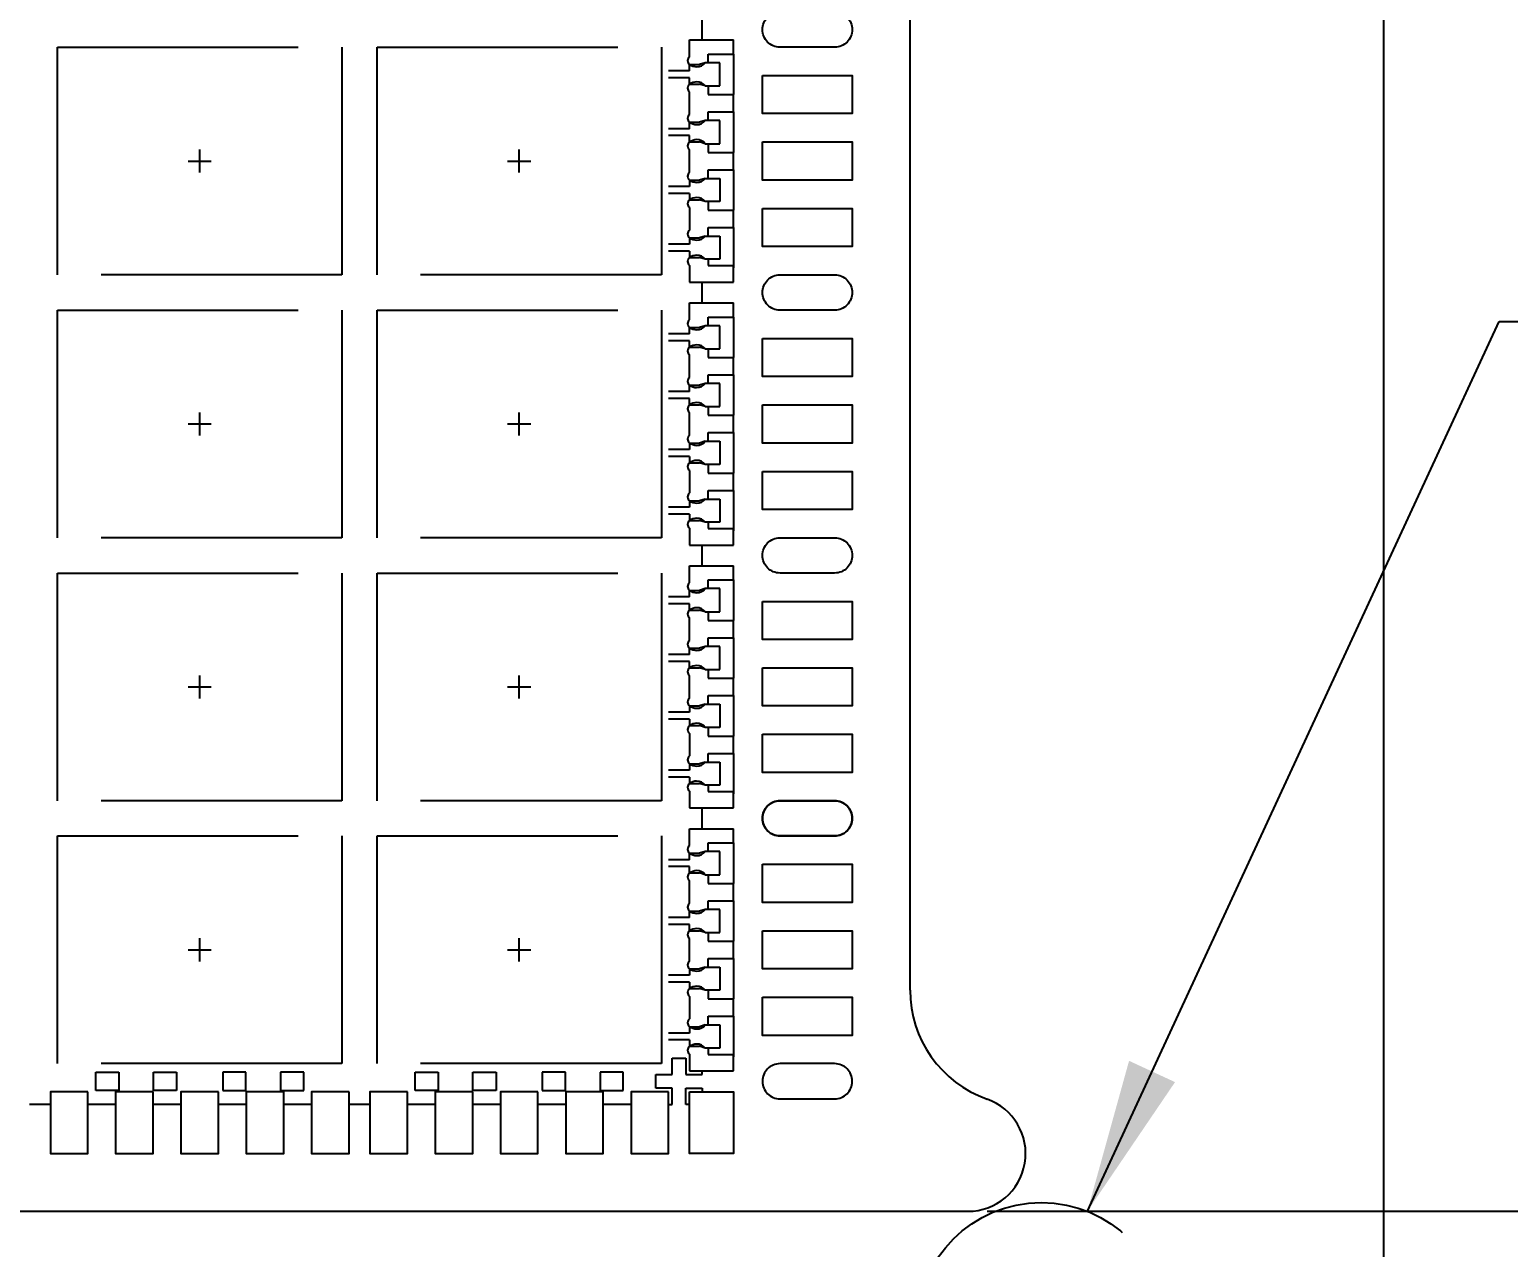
# Model space of a CAD drawing. Header units: millimetres. Extents: x 404.22 to 412.54, y 108.24 to 113.92.
# Drawn here: x 408.759 to 409.527, y 109.149 to 109.781 of the extents above; entities that cross this region are included whole.
import ezdxf

# ---------------------------------------------------------------- set-up
doc = ezdxf.new("R2010")
doc.units = ezdxf.units.MM
doc.header["$LTSCALE"] = 0.5
doc.header["$PDMODE"] = 98
for name, pattern in [('CENTER', [50.8, 31.75, -6.35, 6.35, -6.35]), ('HIDDEN', [0.375, 0.25, -0.125]), ('PHANTOM', [2.5, 1.25, -0.25, 0.25, -0.25, 0.25, -0.25])]:
    doc.linetypes.add(name, pattern=pattern)
for name, color, linetype in [('1D', 4, 'Continuous'), ('BTM', 7, 'HIDDEN'), ('CEN', 2, 'CENTER'), ('DIM', 3, 'Continuous'), ('PKG', 1, 'PHANTOM')]:
    doc.layers.add(name, color=color, linetype=linetype)
doc.styles.add('SIMPLEX', font='simplex.shx')
doc.dimstyles.new('Standard2', dxfattribs={"dimtxt": 0.06, "dimasz": 0.08, "dimexe": 0.01, "dimexo": 0.01, "dimgap": 0.027, "dimtad": 1, "dimdec": 3, "dimlfac": 16.666667, "dimrnd": 0.0005, "dimzin": 1, "dimtxsty": 'SIMPLEX', "dimcen": 0.1905, "dimclrd": 256, "dimclre": 256, "dimclrt": 256, "dimazin": 3, "dimtp": 0.03, "dimtm": 0.05, "dimtfac": 0.8, "dimtdec": 3, "dimtmove": 0, "dimatfit": 3, "dimfxl": 0.05, "dimtzin": 4, "dimlwd": -1, "dimlwe": -1})

# ---------------------------------------------------------------- blocks, each defined once
blk = doc.blocks.new('*D16')
at = {"layer": '1D', "ltscale": 0.1, "transparency": 16777216}
blk.add_line((409.34647, 108.95164), (409.96303, 108.95164), dxfattribs=at)
at = {"layer": 'Defpoints', "color": 0, "ltscale": 0.1, "transparency": 16777216}
for p in [(407.43764, 111.00964), (409.33647, 108.95164), (409.96303, 108.95164)]:
    blk.add_point(p, dxfattribs=at)
at = {"layer": '1D', "ltscale": 0.1, "transparency": 16777216, "insert": (410.1386, 108.95164), "char_height": 0.06, "attachment_point": 5, "style": 'SIMPLEX'}
blk.add_mtext('\\A1;34.300', dxfattribs=at)
blk = doc.blocks.new('*D29')
at = {"layer": 'Defpoints', "color": 0, "transparency": 16777216}
for p in [(409.24664, 112.85164), (409.24664, 109.16764), (410.62115, 109.16764)]:
    blk.add_point(p, dxfattribs=at)
at = {"layer": 'DIM', "transparency": 16777216}
for p, q in [((409.25664, 112.85164), (410.63115, 112.85164)), ((410.62115, 112.77164), (410.62115, 111.52664)), ((410.62115, 109.24764), (410.62115, 110.49264)), ((409.25664, 109.16764), (410.63115, 109.16764))]:
    blk.add_line(p, q, dxfattribs=at)
for points in [[(410.60782, 112.77164), (410.63448, 112.77164), (410.62115, 112.85164)], [(410.60782, 109.24764), (410.63448, 109.24764), (410.62115, 109.16764)]]:
    blk.add_solid(points, dxfattribs=at)
at = {"layer": 'DIM', "transparency": 16777216, "insert": (410.62115, 111.00964), "char_height": 0.06, "attachment_point": 5, "rotation": 90, "style": 'SIMPLEX'}
blk.add_mtext('\\A1;59.3X61.4(MOLD PKG)', dxfattribs=at)
blk = doc.blocks.new('*D35')
at = {"layer": '1D', "transparency": 16777216}
for p, q in [((409.35246, 109.08964), (409.64303, 109.08964)), ((409.64303, 109.08964), (409.80303, 109.05113)), ((409.80303, 109.05113), (409.96303, 109.05113))]:
    blk.add_line(p, q, dxfattribs=at)
at = {"layer": 'Defpoints', "color": 0, "transparency": 16777216}
for p in [(407.43764, 111.00964), (409.34246, 109.08964), (409.96303, 109.05113)]:
    blk.add_point(p, dxfattribs=at)
at = {"layer": '1D', "transparency": 16777216, "insert": (410.1386, 109.05113), "char_height": 0.06, "attachment_point": 5, "style": 'SIMPLEX'}
blk.add_mtext('\\A1;32.000', dxfattribs=at)
blk = doc.blocks.new('*D36')
at = {"ltscale": 0.1, "transparency": 16777216}
blk.add_line((409.34246, 109.07964), (409.34246, 108.73466), dxfattribs=at)
at = {"layer": 'Defpoints', "color": 0, "ltscale": 0.1, "transparency": 16777216}
for p in [(407.43764, 111.00964), (409.34246, 109.08964), (409.34246, 108.73466)]:
    blk.add_point(p, dxfattribs=at)
at = {"color": 1, "ltscale": 0.1, "transparency": 16777216, "insert": (409.34246, 108.5648), "char_height": 0.06, "attachment_point": 5, "rotation": 90, "style": 'SIMPLEX'}
blk.add_mtext('\\A1;{\\C256;31.747}', dxfattribs=at)
blk = doc.blocks.new('*U99')
at = {"layer": 'CEN', "ltscale": 0.005}
for p, q in [((-0.006, 0), (0.006, 0)), ((0, -0.006), (0, 0.006))]:
    blk.add_line(p, q, dxfattribs=at)
at = {"layer": 'PKG', "color": 1, "linetype": 'HIDDEN'}
blk.add_lwpolyline([(-0.0738, -0.0591), (-0.0738, 0.0591), (0.0738, 0.0591), (0.0738, -0.0591)], close=True, dxfattribs=at)
blk = doc.blocks.new('*U100')
at = {"layer": 'CEN', "color": 0, "linetype": 'ByBlock', "lineweight": -2, "transparency": 16777216}
for p in [(2.9862, 0.4095), (3.1521, 0.4095), (2.9862, 0.273), (3.1521, 0.273), (2.9862, 0.1365), (3.1521, 0.1365), (2.9862, 0), (3.1521, 0)]:
    blk.add_blockref('*U99', p, dxfattribs=at)

msp = doc.modelspace()

# ---------------------------------------------------------------- linework, layer by layer
msp.add_line((409.462459, 110.346642), (409.462459, 109.020938))
at = {"ltscale": 0.03}
for p, q in [((409.102039, 109.767061), (409.102039, 109.775742)), ((409.102039, 109.775742), (409.124989, 109.775742)), ((409.124989, 109.768392), (409.124989, 109.775742)), ((409.111789, 109.763892), (409.111789, 109.768392)), ((409.111789, 109.768392), (409.124989, 109.768392)), ((409.102039, 109.762992), (409.107289, 109.762992)), ((409.110289, 109.763892), (409.107289, 109.762992)), ((409.111789, 109.763892), (409.110289, 109.763892)), ((409.102039, 109.752792), (409.107289, 109.752792)), ((409.110289, 109.751892), (409.107289, 109.752792)), ((409.110289, 109.751892), (409.111789, 109.751892)), ((409.111789, 109.751892), (409.111789, 109.747392)), ((409.102039, 109.737061), (409.102039, 109.748723)), ((409.111789, 109.747392), (409.124989, 109.747392)), ((409.124989, 109.738392), (409.124989, 109.747392)), ((409.111789, 109.733892), (409.111789, 109.738392)), ((409.111789, 109.738392), (409.124989, 109.738392)), ((409.102039, 109.732992), (409.107289, 109.732992)), ((409.110289, 109.733892), (409.107289, 109.732992)), ((409.111789, 109.733892), (409.110289, 109.733892)), ((409.102039, 109.722792), (409.107289, 109.722792)), ((409.110289, 109.721892), (409.107289, 109.722792)), ((409.110289, 109.721892), (409.111789, 109.721892)), ((409.111789, 109.721892), (409.111789, 109.717392)), ((409.102039, 109.707061), (409.102039, 109.718723)), ((409.111789, 109.717392), (409.124989, 109.717392)), ((409.124989, 109.708392), (409.124989, 109.717392)), ((409.110289, 109.703892), (409.107289, 109.702992)), ((409.110289, 109.703892), (409.111789, 109.703892)), ((409.111789, 109.703892), (409.111789, 109.708392)), ((409.111789, 109.708392), (409.124989, 109.708392)), ((409.102039, 109.702992), (409.107289, 109.702992)), ((409.102039, 109.692792), (409.107289, 109.692792)), ((409.102039, 109.688723), (409.102039, 109.677061)), ((409.110289, 109.691892), (409.107289, 109.692792)), ((409.111789, 109.691892), (409.110289, 109.691892)), ((409.111789, 109.691892), (409.111789, 109.687392)), ((409.111789, 109.687392), (409.124989, 109.687392)), ((409.124989, 109.678392), (409.124989, 109.687392)), ((409.102039, 109.672992), (409.107289, 109.672992)), ((409.102039, 109.672992), (409.107289, 109.672992)), ((409.110289, 109.673892), (409.107289, 109.672992)), ((409.110289, 109.673892), (409.111789, 109.673892)), ((409.111789, 109.673892), (409.111789, 109.678392)), ((409.111789, 109.678392), (409.124989, 109.678392)), ((409.102039, 109.662792), (409.107289, 109.662792)), ((409.102039, 109.662792), (409.107289, 109.662792)), ((409.102039, 109.658723), (409.102039, 109.650042)), ((409.110289, 109.661892), (409.107289, 109.662792)), ((409.111789, 109.661892), (409.110289, 109.661892)), ((409.111789, 109.661892), (409.111789, 109.658592)), ((409.111789, 109.658592), (409.124989, 109.658592)), ((409.124989, 109.650042), (409.124989, 109.658592)), ((409.102039, 109.650042), (409.124989, 109.650042)), ((409.102039, 109.630561), (409.102039, 109.639242)), ((409.102039, 109.639242), (409.124989, 109.639242)), ((409.124989, 109.631892), (409.124989, 109.639242)), ((409.110289, 109.627392), (409.107289, 109.626492)), ((409.111789, 109.627392), (409.110289, 109.627392)), ((409.111789, 109.627392), (409.111789, 109.631892)), ((409.111789, 109.631892), (409.124989, 109.631892)), ((409.102039, 109.626492), (409.107289, 109.626492)), ((409.102039, 109.616292), (409.107289, 109.616292)), ((409.102039, 109.600561), (409.102039, 109.612223)), ((409.110289, 109.615392), (409.107289, 109.616292)), ((409.110289, 109.615392), (409.111789, 109.615392)), ((409.111789, 109.615392), (409.111789, 109.610892)), ((409.111789, 109.610892), (409.124989, 109.610892)), ((409.124989, 109.601892), (409.124989, 109.610892)), ((409.102039, 109.596492), (409.107289, 109.596492)), ((409.110289, 109.597392), (409.107289, 109.596492)), ((409.111789, 109.597392), (409.110289, 109.597392)), ((409.111789, 109.597392), (409.111789, 109.601892)), ((409.111789, 109.601892), (409.124989, 109.601892)), ((409.102039, 109.586292), (409.107289, 109.586292)), ((409.102039, 109.570561), (409.102039, 109.582223)), ((409.110289, 109.585392), (409.107289, 109.586292)), ((409.110289, 109.585392), (409.111789, 109.585392)), ((409.111789, 109.585392), (409.111789, 109.580892)), ((409.111789, 109.580892), (409.124989, 109.580892)), ((409.124989, 109.571892), (409.124989, 109.580892)), ((409.102039, 109.566492), (409.107289, 109.566492)), ((409.110289, 109.567392), (409.107289, 109.566492)), ((409.110289, 109.567392), (409.111789, 109.567392)), ((409.111789, 109.567392), (409.111789, 109.571892)), ((409.111789, 109.571892), (409.124989, 109.571892)), ((409.102039, 109.556292), (409.107289, 109.556292)), ((409.102039, 109.552223), (409.102039, 109.540561)), ((409.110289, 109.555392), (409.107289, 109.556292)), ((409.111789, 109.555392), (409.110289, 109.555392)), ((409.111789, 109.555392), (409.111789, 109.550892)), ((409.111789, 109.550892), (409.124989, 109.550892)), ((409.124989, 109.541892), (409.124989, 109.550892)), ((409.102039, 109.536492), (409.107289, 109.536492)), ((409.102039, 109.536492), (409.107289, 109.536492)), ((409.110289, 109.537392), (409.107289, 109.536492)), ((409.110289, 109.537392), (409.111789, 109.537392)), ((409.111789, 109.537392), (409.111789, 109.541892)), ((409.111789, 109.541892), (409.124989, 109.541892)), ((409.102039, 109.526292), (409.107289, 109.526292)), ((409.102039, 109.526292), (409.107289, 109.526292)), ((409.102039, 109.522223), (409.102039, 109.513542)), ((409.110289, 109.525392), (409.107289, 109.526292)), ((409.111789, 109.525392), (409.110289, 109.525392)), ((409.111789, 109.525392), (409.111789, 109.522092)), ((409.111789, 109.522092), (409.124989, 109.522092)), ((409.124989, 109.513542), (409.124989, 109.522092)), ((409.102039, 109.513542), (409.124989, 109.513542)), ((409.102039, 109.494061), (409.102039, 109.502742)), ((409.102039, 109.502742), (409.124989, 109.502742)), ((409.124989, 109.495392), (409.124989, 109.502742)), ((409.102039, 109.489992), (409.107289, 109.489992)), ((409.110289, 109.490892), (409.107289, 109.489992)), ((409.111789, 109.490892), (409.110289, 109.490892)), ((409.111789, 109.490892), (409.111789, 109.495392)), ((409.111789, 109.495392), (409.124989, 109.495392)), ((409.102039, 109.479792), (409.107289, 109.479792)), ((409.102039, 109.464061), (409.102039, 109.475723)), ((409.110289, 109.478892), (409.107289, 109.479792)), ((409.110289, 109.478892), (409.111789, 109.478892)), ((409.111789, 109.478892), (409.111789, 109.474392)), ((409.111789, 109.474392), (409.124989, 109.474392)), ((409.124989, 109.465392), (409.124989, 109.474392)), ((409.102039, 109.459992), (409.107289, 109.459992)), ((409.110289, 109.460892), (409.107289, 109.459992)), ((409.111789, 109.460892), (409.110289, 109.460892)), ((409.111789, 109.460892), (409.111789, 109.465392)), ((409.111789, 109.465392), (409.124989, 109.465392)), ((409.102039, 109.449792), (409.107289, 109.449792)), ((409.102039, 109.434061), (409.102039, 109.445723)), ((409.110289, 109.448892), (409.107289, 109.449792)), ((409.110289, 109.448892), (409.111789, 109.448892)), ((409.111789, 109.448892), (409.111789, 109.444392)), ((409.111789, 109.444392), (409.124989, 109.444392)), ((409.124989, 109.435392), (409.124989, 109.444392)), ((409.111789, 109.430892), (409.111789, 109.435392)), ((409.111789, 109.435392), (409.124989, 109.435392)), ((409.102039, 109.429992), (409.107289, 109.429992)), ((409.110289, 109.430892), (409.107289, 109.429992)), ((409.110289, 109.430892), (409.111789, 109.430892)), ((409.102039, 109.419792), (409.107289, 109.419792)), ((409.110289, 109.418892), (409.107289, 109.419792)), ((409.102039, 109.415723), (409.102039, 109.404061)), ((409.111789, 109.418892), (409.110289, 109.418892)), ((409.111789, 109.418892), (409.111789, 109.414392)), ((409.111789, 109.414392), (409.124989, 109.414392)), ((409.124989, 109.405392), (409.124989, 109.414392)), ((409.111789, 109.400892), (409.111789, 109.405392)), ((409.111789, 109.405392), (409.124989, 109.405392)), ((409.102039, 109.399992), (409.107289, 109.399992)), ((409.102039, 109.399992), (409.107289, 109.399992)), ((409.110289, 109.400892), (409.107289, 109.399992)), ((409.110289, 109.400892), (409.111789, 109.400892)), ((409.102039, 109.389792), (409.107289, 109.389792)), ((409.102039, 109.389792), (409.107289, 109.389792)), ((409.110289, 109.388892), (409.107289, 109.389792)), ((409.111789, 109.388892), (409.110289, 109.388892)), ((409.111789, 109.388892), (409.111789, 109.385592)), ((409.102039, 109.385723), (409.102039, 109.377042)), ((409.111789, 109.385592), (409.124989, 109.385592)), ((409.124989, 109.377042), (409.124989, 109.385592)), ((409.102039, 109.377042), (409.124989, 109.377042)), ((409.102039, 109.357561), (409.102039, 109.366242)), ((409.102039, 109.366242), (409.124989, 109.366242)), ((409.124989, 109.358892), (409.124989, 109.366242)), ((409.111789, 109.354392), (409.111789, 109.358892)), ((409.111789, 109.358892), (409.124989, 109.358892)), ((409.102039, 109.353492), (409.107289, 109.353492)), ((409.110289, 109.354392), (409.107289, 109.353492)), ((409.111789, 109.354392), (409.110289, 109.354392)), ((409.102039, 109.343292), (409.107289, 109.343292)), ((409.110289, 109.342392), (409.107289, 109.343292)), ((409.102039, 109.327561), (409.102039, 109.339223)), ((409.110289, 109.342392), (409.111789, 109.342392)), ((409.111789, 109.342392), (409.111789, 109.337892)), ((409.111789, 109.337892), (409.124989, 109.337892)), ((409.124989, 109.328892), (409.124989, 109.337892)), ((409.111789, 109.324392), (409.111789, 109.328892)), ((409.111789, 109.328892), (409.124989, 109.328892)), ((409.102039, 109.323492), (409.107289, 109.323492)), ((409.110289, 109.324392), (409.107289, 109.323492)), ((409.111789, 109.324392), (409.110289, 109.324392)), ((409.102039, 109.313292), (409.107289, 109.313292)), ((409.110289, 109.312392), (409.107289, 109.313292)), ((409.110289, 109.312392), (409.111789, 109.312392)), ((409.111789, 109.312392), (409.111789, 109.307892)), ((409.102039, 109.297561), (409.102039, 109.309223)), ((409.111789, 109.307892), (409.124989, 109.307892)), ((409.124989, 109.298892), (409.124989, 109.307892)), ((409.111789, 109.294392), (409.111789, 109.298892)), ((409.111789, 109.298892), (409.124989, 109.298892)), ((409.102039, 109.293492), (409.107289, 109.293492)), ((409.110289, 109.294392), (409.107289, 109.293492)), ((409.110289, 109.294392), (409.111789, 109.294392)), ((409.102039, 109.283292), (409.107289, 109.283292)), ((409.110289, 109.282392), (409.107289, 109.283292)), ((409.111789, 109.282392), (409.110289, 109.282392)), ((409.111789, 109.282392), (409.111789, 109.277892)), ((409.102039, 109.279223), (409.102039, 109.267561)), ((409.111789, 109.277892), (409.124989, 109.277892)), ((409.124989, 109.268892), (409.124989, 109.277892)), ((409.111789, 109.264392), (409.111789, 109.268892)), ((409.111789, 109.268892), (409.124989, 109.268892)), ((409.102039, 109.263492), (409.107289, 109.263492)), ((409.102039, 109.263492), (409.107289, 109.263492)), ((409.110289, 109.264392), (409.107289, 109.263492)), ((409.110289, 109.264392), (409.111789, 109.264392)), ((409.102039, 109.253292), (409.107289, 109.253292)), ((409.102039, 109.253292), (409.107289, 109.253292)), ((409.110289, 109.252392), (409.107289, 109.253292)), ((409.111789, 109.252392), (409.110289, 109.252392)), ((409.111789, 109.252392), (409.111789, 109.249092)), ((409.102039, 109.249223), (409.102039, 109.240542)), ((409.111789, 109.249092), (409.124989, 109.249092)), ((409.124989, 109.240542), (409.124989, 109.249092)), ((409.102039, 109.240542), (409.124989, 109.240542))]:
    msp.add_line(p, q, dxfattribs=at)
for points in [[(409.149139, 109.790292), (409.177489, 109.790292, -0.4142136), (409.186639, 109.781142), (409.186639, 109.781142, -0.4142136), (409.177489, 109.771992), (409.149139, 109.771992, -0.4142136), (409.139989, 109.781142), (409.139989, 109.781142, -0.4142136)], [(409.149139, 109.653792), (409.177489, 109.653792, -0.4142136), (409.186639, 109.644642), (409.186639, 109.644642, -0.4142136), (409.177489, 109.635492), (409.149139, 109.635492, -0.4142136), (409.139989, 109.644642), (409.139989, 109.644642, -0.4142136)], [(409.149139, 109.517292), (409.177489, 109.517292, -0.4142136), (409.186639, 109.508142), (409.186639, 109.508142, -0.4142136), (409.177489, 109.498992), (409.149139, 109.498992, -0.4142136), (409.139989, 109.508142), (409.139989, 109.508142, -0.4142136)], [(409.149139, 109.380792), (409.177489, 109.380792, -0.4142136), (409.186639, 109.371642), (409.186639, 109.371642, -0.4142136), (409.177489, 109.362492), (409.149139, 109.362492, -0.4142136), (409.139989, 109.371642), (409.139989, 109.371642, -0.4142136)], [(409.149139, 109.362492), (409.177489, 109.362492, 0.4142136), (409.186639, 109.371642), (409.186639, 109.371642, 0.4142136), (409.177489, 109.380792), (409.149139, 109.380792, 0.4142136), (409.139989, 109.371642), (409.139989, 109.371642, 0.4142136)], [(409.149139, 109.225992), (409.177489, 109.225992, 0.4142136), (409.186639, 109.235142), (409.186639, 109.235142, 0.4142136), (409.177489, 109.244292), (409.149139, 109.244292, 0.4142136), (409.139989, 109.235142), (409.139989, 109.235142, 0.4142136)]]:
    msp.add_lwpolyline(points, format="xyb", close=True, dxfattribs=at)
for points in [[(409.139989, 109.757292), (409.186639, 109.757292), (409.186639, 109.737492), (409.139989, 109.737492)], [(409.139989, 109.722792), (409.186639, 109.722792), (409.186639, 109.702992), (409.139989, 109.702992)], [(409.139989, 109.688292), (409.186639, 109.688292), (409.186639, 109.668492), (409.139989, 109.668492)], [(409.139989, 109.620792), (409.186639, 109.620792), (409.186639, 109.600992), (409.139989, 109.600992)], [(409.139989, 109.586292), (409.186639, 109.586292), (409.186639, 109.566492), (409.139989, 109.566492)], [(409.139989, 109.551792), (409.186639, 109.551792), (409.186639, 109.531992), (409.139989, 109.531992)], [(409.139989, 109.484292), (409.186639, 109.484292), (409.186639, 109.464492), (409.139989, 109.464492)], [(409.139989, 109.449792), (409.186639, 109.449792), (409.186639, 109.429992), (409.139989, 109.429992)], [(409.139989, 109.415292), (409.186639, 109.415292), (409.186639, 109.395492), (409.139989, 109.395492)], [(409.139989, 109.347792), (409.186639, 109.347792), (409.186639, 109.327992), (409.139989, 109.327992)], [(409.139989, 109.313292), (409.186639, 109.313292), (409.186639, 109.293492), (409.139989, 109.293492)], [(409.139989, 109.278792), (409.186639, 109.278792), (409.186639, 109.258992), (409.139989, 109.258992)], [(408.789739, 109.229742), (408.770239, 109.229742), (408.770239, 109.197642), (408.789739, 109.197642)], [(408.823639, 109.229742), (408.804139, 109.229742), (408.804139, 109.197642), (408.823639, 109.197642)], [(408.857539, 109.229742), (408.838039, 109.229742), (408.838039, 109.197642), (408.857539, 109.197642)], [(408.891439, 109.229742), (408.871939, 109.229742), (408.871939, 109.197642), (408.891439, 109.197642)], [(408.925339, 109.229742), (408.905839, 109.229742), (408.905839, 109.197642), (408.925339, 109.197642)], [(408.955639, 109.229742), (408.936139, 109.229742), (408.936139, 109.197642), (408.955639, 109.197642)], [(408.989539, 109.229742), (408.970039, 109.229742), (408.970039, 109.197642), (408.989539, 109.197642)], [(409.023439, 109.229742), (409.003939, 109.229742), (409.003939, 109.197642), (409.023439, 109.197642)], [(409.057339, 109.229742), (409.037839, 109.229742), (409.037839, 109.197642), (409.057339, 109.197642)], [(409.091239, 109.229742), (409.071739, 109.229742), (409.071739, 109.197642), (409.091239, 109.197642)], [(409.102039, 109.229742), (409.124989, 109.229742), (409.124989, 109.197642), (409.102039, 109.197642)]]:
    msp.add_lwpolyline(points, close=True, dxfattribs=at)
for centre, radius, start, end in [((409.103888, 109.765027), 0.00275, 132.275937, 227.724063), ((409.1062, 109.769536), 0.007754, 237.548187, 266.96247), ((409.105814, 109.76761), 0.005818, 269.752882, 320.280905), ((409.103888, 109.750758), 0.00275, 132.275937, 227.724063), ((409.1062, 109.746249), 0.007754, 93.03753, 122.451813), ((409.105814, 109.748175), 0.005818, 39.719095, 90.247118), ((409.103888, 109.735027), 0.00275, 132.275937, 227.724063), ((409.1062, 109.739536), 0.007754, 237.548187, 266.96247), ((409.105814, 109.73761), 0.005818, 269.752882, 320.280905), ((409.103888, 109.720758), 0.00275, 132.275937, 227.724063), ((409.1062, 109.716249), 0.007754, 93.03753, 122.451813), ((409.105814, 109.718175), 0.005818, 39.719095, 90.247118), ((409.103888, 109.705027), 0.00275, 132.275937, 227.724063), ((409.105814, 109.70761), 0.005818, 269.752882, 320.280905), ((409.1062, 109.709536), 0.007754, 237.548187, 266.96247), ((409.103888, 109.690758), 0.00275, 132.275937, 227.724063), ((409.1062, 109.686249), 0.007754, 93.03753, 122.451813), ((409.105814, 109.688175), 0.005818, 39.719095, 90.247118), ((409.103888, 109.675027), 0.00275, 132.275937, 227.724063), ((409.1062, 109.679536), 0.007754, 237.548187, 266.96247), ((409.105814, 109.67761), 0.005818, 269.752882, 320.280905), ((409.103888, 109.660758), 0.00275, 132.275937, 227.724063), ((409.1062, 109.656249), 0.007754, 93.03753, 122.451813), ((409.105814, 109.658175), 0.005818, 39.719095, 90.247118), ((409.103888, 109.628527), 0.00275, 132.275937, 227.724063), ((409.105814, 109.63111), 0.005818, 269.752882, 320.280905), ((409.1062, 109.633036), 0.007754, 237.548187, 266.96247), ((409.103888, 109.614258), 0.00275, 132.275937, 227.724063), ((409.1062, 109.609749), 0.007754, 93.03753, 122.451813), ((409.105814, 109.611675), 0.005818, 39.719095, 90.247118), ((409.103888, 109.598527), 0.00275, 132.275937, 227.724063), ((409.1062, 109.603036), 0.007754, 237.548187, 266.96247), ((409.105814, 109.60111), 0.005818, 269.752882, 320.280905), ((409.103888, 109.584258), 0.00275, 132.275937, 227.724063), ((409.1062, 109.579749), 0.007754, 93.03753, 122.451813), ((409.105814, 109.581675), 0.005818, 39.719095, 90.247118), ((409.103888, 109.568527), 0.00275, 132.275937, 227.724063), ((409.1062, 109.573036), 0.007754, 237.548187, 266.96247), ((409.105814, 109.57111), 0.005818, 269.752882, 320.280905), ((409.103888, 109.554258), 0.00275, 132.275937, 227.724063), ((409.1062, 109.549749), 0.007754, 93.03753, 122.451813), ((409.105814, 109.551675), 0.005818, 39.719095, 90.247118), ((409.103888, 109.538527), 0.00275, 132.275937, 227.724063), ((409.1062, 109.543036), 0.007754, 237.548187, 266.96247), ((409.105814, 109.54111), 0.005818, 269.752882, 320.280905), ((409.1062, 109.519749), 0.007754, 93.03753, 122.451813), ((409.105814, 109.521675), 0.005818, 39.719095, 90.247118), ((409.103888, 109.524258), 0.00275, 132.275937, 227.724063), ((409.103888, 109.492027), 0.00275, 132.275937, 227.724063), ((409.1062, 109.496536), 0.007754, 237.548187, 266.96247), ((409.105814, 109.49461), 0.005818, 269.752882, 320.280905), ((409.1062, 109.473249), 0.007754, 93.03753, 122.451813), ((409.105814, 109.475175), 0.005818, 39.719095, 90.247118), ((409.103888, 109.477758), 0.00275, 132.275937, 227.724063), ((409.103888, 109.462027), 0.00275, 132.275937, 227.724063), ((409.1062, 109.466536), 0.007754, 237.548187, 266.96247), ((409.105814, 109.46461), 0.005818, 269.752882, 320.280905), ((409.1062, 109.443249), 0.007754, 93.03753, 122.451813), ((409.105814, 109.445175), 0.005818, 39.719095, 90.247118), ((409.103888, 109.447758), 0.00275, 132.275937, 227.724063), ((409.103888, 109.432027), 0.00275, 132.275937, 227.724063), ((409.1062, 109.436536), 0.007754, 237.548187, 266.96247), ((409.105814, 109.43461), 0.005818, 269.752882, 320.280905), ((409.103888, 109.417758), 0.00275, 132.275937, 227.724063), ((409.1062, 109.413249), 0.007754, 93.03753, 122.451813), ((409.105814, 109.415175), 0.005818, 39.719095, 90.247118), ((409.103888, 109.402027), 0.00275, 132.275937, 227.724063), ((409.1062, 109.406536), 0.007754, 237.548187, 266.96247), ((409.105814, 109.40461), 0.005818, 269.752882, 320.280905), ((409.103888, 109.387758), 0.00275, 132.275937, 227.724063), ((409.1062, 109.383249), 0.007754, 93.03753, 122.451813), ((409.105814, 109.385175), 0.005818, 39.719095, 90.247118), ((409.103888, 109.355527), 0.00275, 132.275937, 227.724063), ((409.1062, 109.360036), 0.007754, 237.548187, 266.96247), ((409.105814, 109.35811), 0.005818, 269.752882, 320.280905), ((409.103888, 109.341258), 0.00275, 132.275937, 227.724063), ((409.1062, 109.336749), 0.007754, 93.03753, 122.451813), ((409.105814, 109.338675), 0.005818, 39.719095, 90.247118), ((409.103888, 109.325527), 0.00275, 132.275937, 227.724063), ((409.1062, 109.330036), 0.007754, 237.548187, 266.96247), ((409.105814, 109.32811), 0.005818, 269.752882, 320.280905), ((409.103888, 109.311258), 0.00275, 132.275937, 227.724063), ((409.1062, 109.306749), 0.007754, 93.03753, 122.451813), ((409.105814, 109.308675), 0.005818, 39.719095, 90.247118), ((409.103888, 109.295527), 0.00275, 132.275937, 227.724063), ((409.1062, 109.300036), 0.007754, 237.548187, 266.96247), ((409.105814, 109.29811), 0.005818, 269.752882, 320.280905), ((409.103888, 109.281258), 0.00275, 132.275937, 227.724063), ((409.1062, 109.276749), 0.007754, 93.03753, 122.451813), ((409.105814, 109.278675), 0.005818, 39.719095, 90.247118), ((409.103888, 109.265527), 0.00275, 132.275937, 227.724063), ((409.1062, 109.270036), 0.007754, 237.548187, 266.96247), ((409.105814, 109.26811), 0.005818, 269.752882, 320.280905), ((409.103888, 109.251258), 0.00275, 132.275937, 227.724063), ((409.1062, 109.246749), 0.007754, 93.03753, 122.451813), ((409.105814, 109.248675), 0.005818, 39.719095, 90.247118)]:
    msp.add_arc(centre, radius, start, end, dxfattribs=at)
at = {"layer": '1D', "linetype": 'CENTER'}
msp.add_line((409.216639, 109.282495), (409.216639, 110.018789), dxfattribs=at)
at = {"layer": '1D'}
msp.add_line((405.628639, 109.167642), (409.246639, 109.167642), dxfattribs=at)
at = {"layer": '1D', "linetype": 'HIDDEN'}
msp.add_circle((409.284804, 109.107642), 0.064581, dxfattribs=at)
at = {"layer": '1D', "color": 4}
for centre, radius, start, end in [((409.276639, 109.282495), 0.06, 180, 250.528779), ((409.246639, 109.197642), 0.03, 270, 70.528779)]:
    msp.add_arc(centre, radius, start, end, dxfattribs=at)
at = {"layer": 'BTM', "ltscale": 0.03}
for p, q in [((409.108639, 109.775742), (409.108639, 109.786542)), ((409.124989, 109.768392), (409.124989, 109.747392)), ((409.102039, 109.759692), (409.091239, 109.759692)), ((409.102039, 109.759692), (409.102039, 109.762992)), ((409.102039, 109.756092), (409.091239, 109.756092)), ((409.102039, 109.752792), (409.102039, 109.756092)), ((409.124989, 109.738392), (409.124989, 109.717392)), ((409.102039, 109.729692), (409.091239, 109.729692)), ((409.102039, 109.729692), (409.102039, 109.732992)), ((409.102039, 109.726092), (409.091239, 109.726092)), ((409.102039, 109.722792), (409.102039, 109.726092)), ((409.124989, 109.708392), (409.124989, 109.687392)), ((409.102039, 109.699692), (409.091239, 109.699692)), ((409.102039, 109.696092), (409.091239, 109.696092)), ((409.102039, 109.702992), (409.102039, 109.699692)), ((409.102039, 109.696092), (409.102039, 109.692792)), ((409.102039, 109.672992), (409.102039, 109.669692)), ((409.124989, 109.678392), (409.124989, 109.657392)), ((409.102039, 109.669692), (409.091239, 109.669692)), ((409.102039, 109.666092), (409.091239, 109.666092)), ((409.102039, 109.666092), (409.102039, 109.662792)), ((409.108639, 109.639242), (409.108639, 109.650042)), ((409.124989, 109.631892), (409.124989, 109.610892)), ((409.102039, 109.623192), (409.091239, 109.623192)), ((409.102039, 109.619592), (409.091239, 109.619592)), ((409.102039, 109.623192), (409.102039, 109.626492)), ((409.102039, 109.616292), (409.102039, 109.619592)), ((409.102039, 109.593192), (409.102039, 109.596492)), ((409.124989, 109.601892), (409.124989, 109.580892)), ((409.102039, 109.593192), (409.091239, 109.593192)), ((409.102039, 109.589592), (409.091239, 109.589592)), ((409.102039, 109.586292), (409.102039, 109.589592)), ((409.102039, 109.566492), (409.102039, 109.563192)), ((409.124989, 109.571892), (409.124989, 109.550892)), ((409.102039, 109.563192), (409.091239, 109.563192)), ((409.102039, 109.559592), (409.091239, 109.559592)), ((409.102039, 109.559592), (409.102039, 109.556292)), ((409.102039, 109.536492), (409.102039, 109.533192)), ((409.124989, 109.541892), (409.124989, 109.520892)), ((409.102039, 109.533192), (409.091239, 109.533192)), ((409.102039, 109.529592), (409.091239, 109.529592)), ((409.102039, 109.529592), (409.102039, 109.526292)), ((409.108639, 109.502742), (409.108639, 109.513542)), ((409.102039, 109.486692), (409.102039, 109.489992)), ((409.124989, 109.495392), (409.124989, 109.474392)), ((409.102039, 109.486692), (409.091239, 109.486692)), ((409.102039, 109.483092), (409.091239, 109.483092)), ((409.102039, 109.479792), (409.102039, 109.483092)), ((409.102039, 109.456692), (409.102039, 109.459992)), ((409.124989, 109.465392), (409.124989, 109.444392)), ((409.102039, 109.456692), (409.091239, 109.456692)), ((409.102039, 109.453092), (409.091239, 109.453092)), ((409.102039, 109.449792), (409.102039, 109.453092)), ((409.124989, 109.435392), (409.124989, 109.414392)), ((409.102039, 109.429992), (409.102039, 109.426692)), ((409.102039, 109.426692), (409.091239, 109.426692)), ((409.102039, 109.423092), (409.091239, 109.423092)), ((409.102039, 109.423092), (409.102039, 109.419792)), ((409.124989, 109.405392), (409.124989, 109.384392)), ((409.102039, 109.396692), (409.091239, 109.396692)), ((409.102039, 109.399992), (409.102039, 109.396692)), ((409.102039, 109.393092), (409.091239, 109.393092)), ((409.102039, 109.393092), (409.102039, 109.389792)), ((409.108639, 109.366242), (409.108639, 109.377042)), ((409.124989, 109.358892), (409.124989, 109.337892)), ((409.102039, 109.350192), (409.102039, 109.353492)), ((409.102039, 109.350192), (409.091239, 109.350192)), ((409.102039, 109.346592), (409.091239, 109.346592)), ((409.102039, 109.343292), (409.102039, 109.346592)), ((409.124989, 109.328892), (409.124989, 109.307892)), ((409.102039, 109.320192), (409.091239, 109.320192)), ((409.102039, 109.320192), (409.102039, 109.323492)), ((409.102039, 109.316592), (409.091239, 109.316592)), ((409.102039, 109.313292), (409.102039, 109.316592)), ((409.124989, 109.298892), (409.124989, 109.277892)), ((409.102039, 109.290192), (409.091239, 109.290192)), ((409.102039, 109.293492), (409.102039, 109.290192)), ((409.102039, 109.286592), (409.091239, 109.286592)), ((409.102039, 109.286592), (409.102039, 109.283292)), ((409.124989, 109.268892), (409.124989, 109.247892)), ((409.102039, 109.260192), (409.091239, 109.260192)), ((409.102039, 109.263492), (409.102039, 109.260192)), ((409.102039, 109.256592), (409.091239, 109.256592)), ((409.102039, 109.256592), (409.102039, 109.253292)), ((408.770239, 109.223142), (408.759439, 109.223142)), ((408.804139, 109.223142), (408.789739, 109.223142)), ((408.838039, 109.223142), (408.823639, 109.223142)), ((408.871939, 109.223142), (408.857539, 109.223142)), ((408.905839, 109.223142), (408.891439, 109.223142)), ((408.936139, 109.223142), (408.925339, 109.223142)), ((408.970039, 109.223142), (408.955639, 109.223142)), ((409.003939, 109.223142), (408.989539, 109.223142)), ((409.037839, 109.223142), (409.023439, 109.223142)), ((409.071739, 109.223142), (409.057339, 109.223142))]:
    msp.add_line(p, q, dxfattribs=at)
for points in [[(409.111789, 109.751892), (409.117789, 109.751892), (409.117789, 109.763892), (409.111789, 109.763892)], [(409.111789, 109.721892), (409.117789, 109.721892), (409.117789, 109.733892), (409.111789, 109.733892)], [(409.111789, 109.703892), (409.117789, 109.703892), (409.117789, 109.691892), (409.111789, 109.691892)], [(409.111789, 109.673892), (409.117789, 109.673892), (409.117789, 109.661892), (409.111789, 109.661892), (409.111789, 109.661892)], [(409.111789, 109.615392), (409.117789, 109.615392), (409.117789, 109.627392), (409.111789, 109.627392)], [(409.111789, 109.585392), (409.117789, 109.585392), (409.117789, 109.597392), (409.111789, 109.597392)], [(409.111789, 109.567392), (409.117789, 109.567392), (409.117789, 109.555392), (409.111789, 109.555392)], [(409.111789, 109.537392), (409.117789, 109.537392), (409.117789, 109.525392), (409.111789, 109.525392), (409.111789, 109.525392)], [(409.111789, 109.478892), (409.117789, 109.478892), (409.117789, 109.490892), (409.111789, 109.490892)], [(409.111789, 109.448892), (409.117789, 109.448892), (409.117789, 109.460892), (409.111789, 109.460892)], [(409.111789, 109.430892), (409.117789, 109.430892), (409.117789, 109.418892), (409.111789, 109.418892)], [(409.111789, 109.400892), (409.117789, 109.400892), (409.117789, 109.388892), (409.111789, 109.388892), (409.111789, 109.388892)], [(409.111789, 109.342392), (409.117789, 109.342392), (409.117789, 109.354392), (409.111789, 109.354392)], [(409.111789, 109.312392), (409.117789, 109.312392), (409.117789, 109.324392), (409.111789, 109.324392)], [(409.111789, 109.294392), (409.117789, 109.294392), (409.117789, 109.282392), (409.111789, 109.282392)], [(409.111789, 109.264392), (409.117789, 109.264392), (409.117789, 109.252392), (409.111789, 109.252392), (409.111789, 109.252392)], [(409.091239, 109.223142), (409.093039, 109.223142), (409.093039, 109.231542), (409.084639, 109.231542), (409.084639, 109.238742), (409.093039, 109.238742), (409.093039, 109.247142), (409.100239, 109.247142), (409.100239, 109.238742), (409.108639, 109.238742), (409.108639, 109.240542)], [(409.102039, 109.223142), (409.100239, 109.223142), (409.100239, 109.231542), (409.108639, 109.231542), (409.108639, 109.229742)]]:
    msp.add_lwpolyline(points, dxfattribs=at)
for points in [[(408.793789, 109.230342), (408.793789, 109.239942), (408.805789, 109.239942), (408.805789, 109.230342)], [(408.823789, 109.230342), (408.823789, 109.239942), (408.835789, 109.239942), (408.835789, 109.230342)], [(408.871789, 109.230342), (408.871789, 109.239942), (408.859789, 109.239942), (408.859789, 109.230342)], [(408.901789, 109.230342), (408.901789, 109.239942), (408.889789, 109.239942), (408.889789, 109.230342)], [(408.959689, 109.230342), (408.959689, 109.239942), (408.971689, 109.239942), (408.971689, 109.230342)], [(408.989689, 109.230342), (408.989689, 109.239942), (409.001689, 109.239942), (409.001689, 109.230342)], [(409.037689, 109.230342), (409.037689, 109.239942), (409.025689, 109.239942), (409.025689, 109.230342)], [(409.067689, 109.230342), (409.067689, 109.239942), (409.055689, 109.239942), (409.055689, 109.230342)]]:
    msp.add_lwpolyline(points, close=True, dxfattribs=at)

# ---------------------------------------------------------------- block references
at = {"layer": 'CEN'}
msp.add_blockref('*U100', (405.861589, 109.303392), dxfattribs=at)

# ---------------------------------------------------------------- dimensions: what is measured, and where the dimension line sits
at = {"ltscale": 0.1}
dim = msp.add_ordinate_dim(feature_location=(409.342458, 109.089642), offset=(0, -0.354981), dtype=1, origin=(407.437639, 111.009642), text='{\\C256;<>}', dimstyle='Standard2', override={"dimclrt": 1}, dxfattribs=at)
dim.commit()
dim.dimension.update_dxf_attribs({"geometry": '*D36', "text_midpoint": (409.342458, 108.564804)})
at = {"layer": '1D', "color": 1, "ltscale": 0.1}
dim = msp.add_ordinate_dim(feature_location=(409.336471, 108.951642), offset=(0.62656, 0), dtype=0, origin=(407.437639, 111.009642), dimstyle='Standard2', override={"dimarcsym": 1}, dxfattribs=at)
dim.commit()
dim.dimension.update_dxf_attribs({"geometry": '*D16', "text_midpoint": (410.138603, 108.951642)})
at = {"layer": '1D'}
dim = msp.add_ordinate_dim(feature_location=(409.342458, 109.089642), offset=(0.620573, -0.038516), dtype=0, origin=(407.437639, 111.009642), dimstyle='Standard2', dxfattribs=at)
dim.commit()
dim.dimension.update_dxf_attribs({"geometry": '*D35', "text_midpoint": (410.138603, 109.051126)})
at = {"layer": 'DIM'}
dim = msp.add_linear_dim(base=(410.621149, 109.167642), p1=(409.246639, 112.851642), p2=(409.246639, 109.167642), angle=90, text='59.3X61.4(MOLD PKG)', dimstyle='Standard2', dxfattribs=at)
dim.commit()
dim.dimension.update_dxf_attribs({"geometry": '*D29', "text_midpoint": (410.621149, 111.009642)})

# ---------------------------------------------------------------- leaders
at = {"layer": '1D', "ltscale": 0.1}
msp.add_leader([(409.308694, 109.167642), (409.522515, 109.629597), (410.091604, 109.629597)], dimstyle='Standard2', override={"dimgap": 0.027, "dimtad": 0}, dxfattribs=at)

doc.saveas('drawing.dxf')
